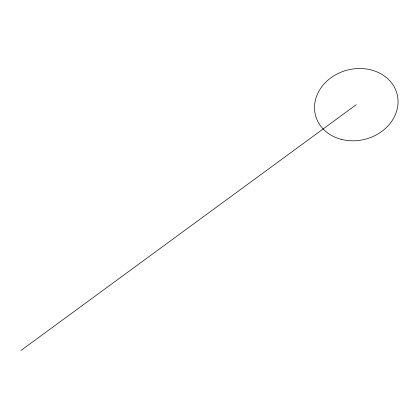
<?xml version="1.0" encoding="UTF-8"?>
<svg xmlns="http://www.w3.org/2000/svg" width="419" height="419" viewBox="0 0 419 419"><rect width="100%" height="100%" fill="white"/><g stroke="black" fill="none" stroke-linecap="round" stroke-linejoin="round"><path stroke-width="0.63" d="M20.95 350.483L356.276 104.666M341.239 139.344A42.157 35.715 -14.6 0 0 397.547 96.192A42.157 35.715 -14.6 0 0 330.036 78.463A42.157 35.715 -14.6 0 0 341.239 139.344"/></g></svg>
